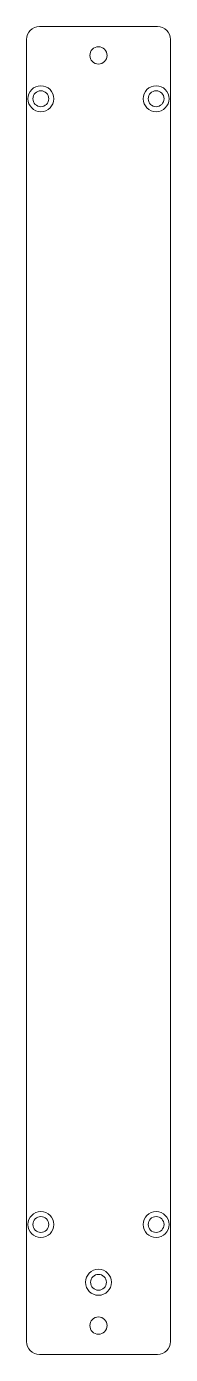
# Model space of a CAD drawing. Header units: millimetres. Extents: x -13 to 37, y 25 to 485.
import ezdxf

# ---------------------------------------------------------------- set-up
doc = ezdxf.new("R2010")
doc.units = ezdxf.units.MM

msp = doc.modelspace()

# ---------------------------------------------------------------- linework, layer by layer
at = {"color": 7, "linetype": 'Continuous', "lineweight": 15}
for p, q in [((32.85, 484.69), (-8.15, 484.69)), ((-12.65, 480.19), (-12.65, 29.19)), ((37.35, 29.19), (37.35, 480.19)), ((-8.15, 24.69), (32.85, 24.69))]:
    msp.add_line(p, q, dxfattribs=at)
for centre, radius in [((12.35, 474.69), 3), ((-7.65, 459.69), 4.5), ((-7.65, 459.69), 2.75), ((32.35, 459.69), 4.5), ((32.35, 459.69), 2.75), ((-7.65, 69.69), 4.5), ((32.35, 69.69), 4.5), ((-7.65, 69.69), 2.75), ((32.35, 69.69), 2.75), ((12.35, 49.69), 4.5), ((12.35, 49.69), 2.75), ((12.35, 34.69), 3)]:
    msp.add_circle(centre, radius, dxfattribs=at)
for centre, start, end in [((-8.15, 480.19), 90, 180), ((32.85, 480.19), 0, 90), ((-8.15, 29.19), 180, 270), ((32.85, 29.19), 270, 0)]:
    msp.add_arc(centre, 4.5, start, end, dxfattribs=at)

doc.saveas('drawing.dxf')
